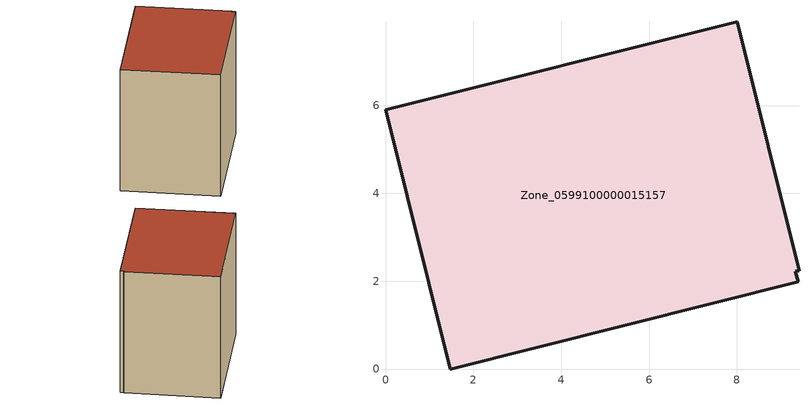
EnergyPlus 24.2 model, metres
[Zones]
Zone_0599100000015157
 floor ground (C_G): 9.41,2.24 9.33,2.22 9.4,1.99 1.47,0 0,5.9 8,7.9 z0
 wall outside (C_F): 9.41,2.24 8,7.9 0,5.9 1.47,0 9.4,1.99 9.33,2.22 9.41,2.24 z0:8.2
 roof outside (C_R): 9.33,2.22 9.41,2.24 8,7.9 0,5.9 1.47,0 9.4,1.99 z8.2
[BUILDING]
Pand.0599100000015157: North Axis=0; Terrain=City; Loads Convergence Tolerance Value=0.04; Temperature Convergence Tolerance Value=0.4; Solar Distribution=FullExterior; Maximum Number of Warmup Days=25; Minimum Number of Warmup Days=1
[Site:Location]
Rotterdam.The.Hague.AP_ZH_NLD Design_Conditions: Latitude=51.96; Longitude=4.45; Time Zone=1; Elevation=-4.5
[SITE:GROUNDTEMPERATURE:BUILDINGSURFACE]
18, 18, 18, 18, 18, 18, 18, 18, 18, 18, 18, 18
[MATERIAL] Thermal Absorptance=0.9; Solar Absorptance=0.7; Visible Absorptance=0.7
Name | Roughness | Thickness | Conductivity | Density | Specific Heat
G.TI.1965-1974 | MediumSmooth | 0.15 | 0.882353 | 540 | 1210
F.TI.1965-1974 | Rough | 0.3 | 0.697674 | 1920 | 840
R.TI.1965-1974 | MediumRough | 0.2 | 0.232558 | 1500 | 1000
[CONSTRUCTION]
C_G: G.TI.1965-1974
C_F: F.TI.1965-1974
C_R: R.TI.1965-1974
[ZONE]
Zone_0599100000015157: Type=1; Multiplier=1; Ceiling Height=Autocalculate; Volume=Autocalculate; Floor Area=autocalculate; Part of Total Floor Area=Yes
[ZONEINFILTRATION:DESIGNFLOWRATE]
Infil_Zone_0599100000015157: Zone or ZoneList or Space or SpaceList=Zone_0599100000015157; Schedule=AlwaysOn; Design Flow Rate Calculation Method=Flow/Area; Flow Rate per Floor Area=0.003; Constant Term Coefficient=1; Temperature Term Coefficient=0; Velocity Term Coefficient=0; Velocity Squared Term Coefficient=0
[HVACTEMPLATE:ZONE:IDEALLOADSAIRSYSTEM]
Zone_0599100000015157: Maximum Heating Supply Air Temperature=50; Minimum Cooling Supply Air Temperature=13; Maximum Heating Supply Air Humidity Ratio=0.0156; Minimum Cooling Supply Air Humidity Ratio=0.0077; Heating Limit=NoLimit; Cooling Limit=NoLimit; Dehumidification Control Type=ConstantSensibleHeatRatio; Cooling Sensible Heat Ratio=0.7; Dehumidification Setpoint=60; Humidification Control Type=None; Humidification Setpoint=30; Outdoor Air Method=None; Outdoor Air Flow Rate per Person=0.00944; Outdoor Air Flow Rate per Zone Floor Area=0; Outdoor Air Flow Rate per Zone=0; Demand Controlled Ventilation Type=None; Outdoor Air Economizer Type=NoEconomizer; Heat Recovery Type=None; Sensible Heat Recovery Effectiveness=0.7; Latent Heat Recovery Effectiveness=0.65
[ZONECONTROL:THERMOSTAT]
ThermostatControl_Zone_0599100000015157: Zone or ZoneList=Zone_0599100000015157; Control Type Schedule=DualSetpointControlType; Control 1=Thermostat_Zone_0599100000015157; Temperature Difference Between Cutout And Setpoint=0
[THERMOSTATSETPOINT:DUALSETPOINT]
Thermostat_Zone_0599100000015157: Heating Setpoint Temperature Schedule=HeatingSetpoint_Zone_0599100000015157; Cooling Setpoint Temperature Schedule=CoolingSetpoint_Zone_0599100000015157
[SCHEDULE:COMPACT]
HeatingSetpoint_Zone_0599100000015157: Through: 12/31, For: AllDays, Until: 24:00, 21
CoolingSetpoint_Zone_0599100000015157: Through: 12/31, For: AllDays, Until: 24:00, 24
DualSetpointControlType: Through: 12/31, For: AllDays, Until: 24:00, 4
AlwaysOn: Through: 12/31, For: AllDays, Until: 24:00, 1
